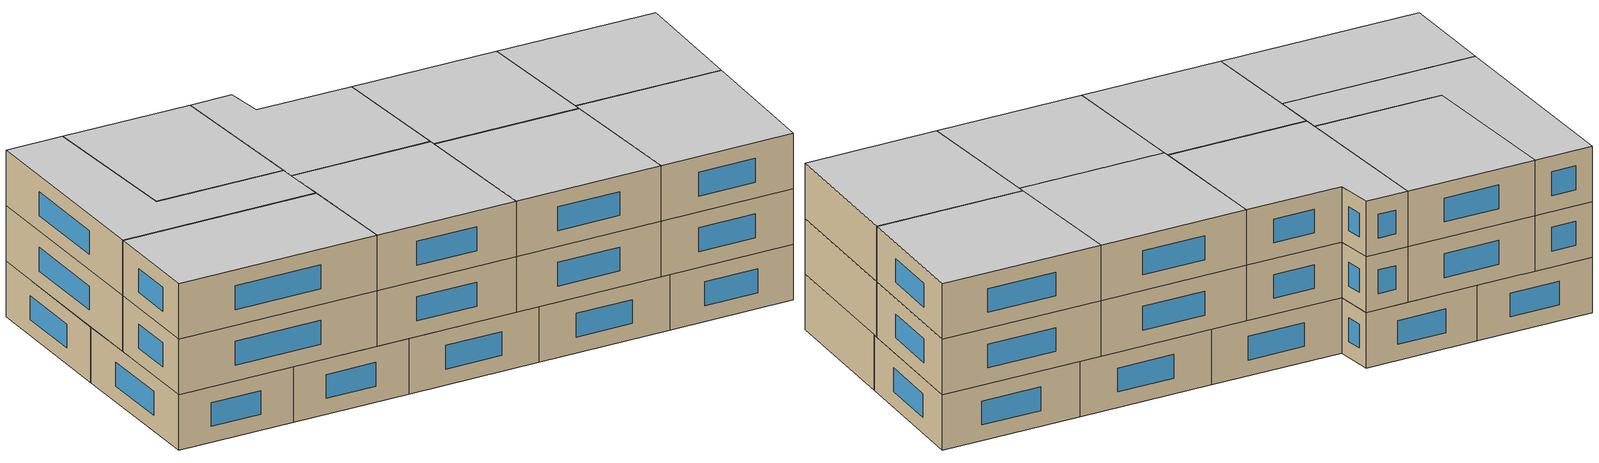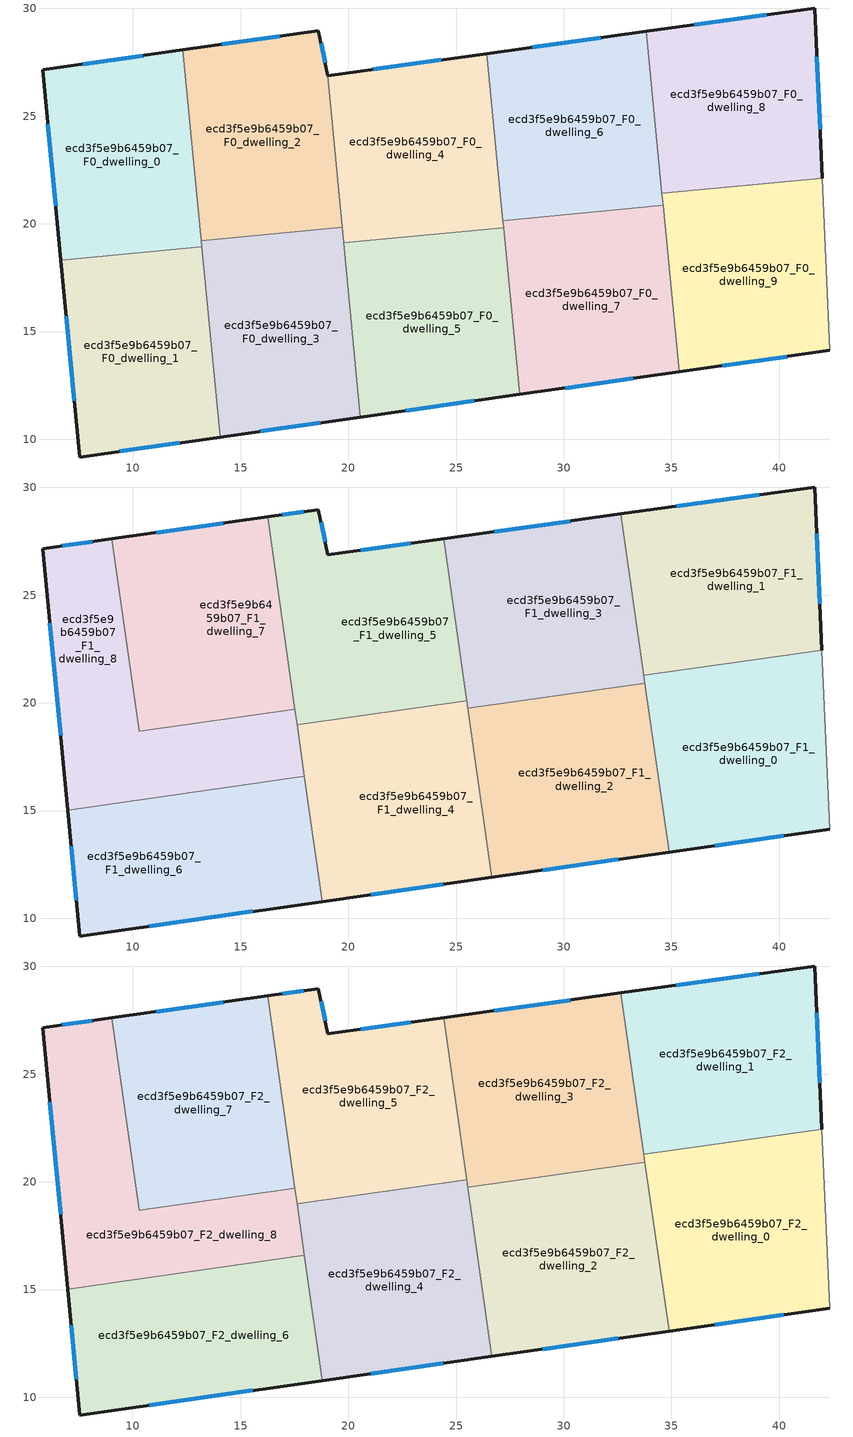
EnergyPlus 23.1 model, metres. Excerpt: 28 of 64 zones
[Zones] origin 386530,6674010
ecd3f5e9b6459b07_F0_dwelling_0
 floor ground (EU_floor_Construction): 12.32,28.08 13.19,18.94 6.66,18.31 5.81,27.15 z0
 wall outside (EU_wall_Construction): 12.32,28.08 5.81,27.15 6.66,18.31 z0:3
 wall to ecd3f5e9b6459b07_F0_dwelling_1 (EU_wall_Construction): 6.66,18.31 13.19,18.94 z0:3
 wall to ecd3f5e9b6459b07_F0_dwelling_2 (EU_wall_Construction): 13.17,19.22 12.32,28.08 z0:3
 wall to ecd3f5e9b6459b07_F0_dwelling_3 (EU_wall_Construction): 13.19,18.94 13.17,19.22 z0:3
 window (EU_Window_Construction): 6.05,24.63 6.42,20.84 / 10.46,27.81 7.67,27.42 z0.86:2.14
ecd3f5e9b6459b07_F0_dwelling_1
 floor ground (EU_floor_Construction): 13.19,18.94 14.04,10.1 7.53,9.18 6.66,18.31 z0
 wall outside (EU_wall_Construction): 6.66,18.31 7.53,9.18 14.04,10.1 z0:3
 wall to ecd3f5e9b6459b07_F0_dwelling_3 (EU_wall_Construction): 14.04,10.1 13.19,18.94 z0:3
 window (EU_Window_Construction): 9.39,9.44 12.18,9.84 / 6.91,15.7 7.28,11.79 z0.86:2.14
ecd3f5e9b6459b07_F0_dwelling_2
 floor ground (EU_floor_Construction): 18.61,28.97 19.04,26.88 19.72,19.85 13.17,19.22 12.32,28.08 z0
 wall outside (EU_wall_Construction): 19.04,26.88 18.61,28.97 12.32,28.08 z0:3
 wall to ecd3f5e9b6459b07_F0_dwelling_3 (EU_wall_Construction): 13.17,19.22 19.72,19.85 z0:3
 wall to ecd3f5e9b6459b07_F0_dwelling_4 (EU_wall_Construction): 19.72,19.85 19.04,26.88 z0:3
 window (EU_Window_Construction): 16.81,28.72 14.11,28.33 / 18.92,27.47 18.73,28.37 z0.86:2.14
ecd3f5e9b6459b07_F0_dwelling_3
 floor ground (EU_floor_Construction): 19.72,19.85 20.56,11.03 14.04,10.1 13.17,19.22 z0
 wall outside (EU_wall_Construction): 14.04,10.1 20.56,11.03 z0:3
 wall to ecd3f5e9b6459b07_F0_dwelling_5 (EU_wall_Construction): 20.56,11.03 19.79,19.12 z0:3
 wall to ecd3f5e9b6459b07_F0_dwelling_4 (EU_wall_Construction): 19.79,19.12 19.72,19.85 z0:3
 window (EU_Window_Construction): 15.91,10.37 18.7,10.77 z0.86:2.14
ecd3f5e9b6459b07_F0_dwelling_4
 floor ground (EU_floor_Construction): 26.43,27.9 27.21,19.83 19.79,19.12 19.04,26.88 z0
 wall outside (EU_wall_Construction): 26.43,27.9 19.04,26.88 z0:3
 wall to ecd3f5e9b6459b07_F0_dwelling_5 (EU_wall_Construction): 19.79,19.12 27.21,19.83 z0:3
 wall to ecd3f5e9b6459b07_F0_dwelling_6 (EU_wall_Construction): 27.18,20.15 26.43,27.9 z0:3
 wall to ecd3f5e9b6459b07_F0_dwelling_7 (EU_wall_Construction): 27.21,19.83 27.18,20.15 z0:3
 window (EU_Window_Construction): 24.32,27.61 21.15,27.17 z0.86:2.14
ecd3f5e9b6459b07_F0_dwelling_5
 floor ground (EU_floor_Construction): 27.21,19.83 27.95,12.08 20.56,11.03 19.79,19.12 z0
 wall outside (EU_wall_Construction): 20.56,11.03 27.95,12.08 z0:3
 wall to ecd3f5e9b6459b07_F0_dwelling_7 (EU_wall_Construction): 27.95,12.08 27.21,19.83 z0:3
 window (EU_Window_Construction): 22.67,11.33 25.84,11.78 z0.86:2.14
ecd3f5e9b6459b07_F0_dwelling_6
 floor ground (EU_floor_Construction): 33.83,28.93 34.61,20.87 27.18,20.16 26.43,27.9 z0
 wall outside (EU_wall_Construction): 33.83,28.93 26.43,27.9 z0:3
 wall to ecd3f5e9b6459b07_F0_dwelling_7 (EU_wall_Construction): 27.18,20.16 34.61,20.87 z0:3
 wall to ecd3f5e9b6459b07_F0_dwelling_8 (EU_wall_Construction): 34.55,21.41 33.83,28.93 z0:3
 wall to ecd3f5e9b6459b07_F0_dwelling_9 (EU_wall_Construction): 34.61,20.87 34.55,21.41 z0:3
 window (EU_Window_Construction): 31.72,28.64 28.55,28.2 z0.86:2.14
ecd3f5e9b6459b07_F0_dwelling_7
 floor ground (EU_floor_Construction): 34.61,20.87 35.35,13.13 27.95,12.08 27.18,20.16 z0
 wall outside (EU_wall_Construction): 27.95,12.08 35.35,13.13 z0:3
 wall to ecd3f5e9b6459b07_F0_dwelling_9 (EU_wall_Construction): 35.35,13.13 34.61,20.87 z0:3
 window (EU_Window_Construction): 30.07,12.38 33.24,12.83 z0.86:2.14
ecd3f5e9b6459b07_F0_dwelling_8
 floor ground (EU_floor_Construction): 41.65,30.02 42,22.13 34.55,21.41 33.83,28.93 z0
 wall outside (EU_wall_Construction): 42,22.13 41.65,30.02 33.83,28.93 z0:3
 wall to ecd3f5e9b6459b07_F0_dwelling_9 (EU_wall_Construction): 34.55,21.41 42,22.13 z0:3
 window (EU_Window_Construction): 39.42,29.71 36.07,29.24 / 41.9,24.38 41.75,27.77 z0.86:2.14
ecd3f5e9b6459b07_F0_dwelling_9
 floor ground (EU_floor_Construction): 42,22.13 42.35,14.12 35.35,13.13 34.55,21.41 z0
 wall outside (EU_wall_Construction): 35.35,13.13 42.35,14.12 z0:3
 wall adiabatic (EU_wall_Construction): 42.35,14.12 42,22.13 z0:3
 window (EU_Window_Construction): 37.35,13.42 40.35,13.84 z0.86:2.14
ecd3f5e9b6459b07_F1_dwelling_0
 floor to ecd3f5e9b6459b07_F0_dwelling_9 (EU_floor_Construction): 42,22.13 42.35,14.12 35.35,13.13 34.56,21.39 34.99,21.46 z3
 floor to ecd3f5e9b6459b07_F0_dwelling_8 (EU_floor_Construction): 41.98,22.45 42,22.13 34.99,21.46 z3
 floor to ecd3f5e9b6459b07_F0_dwelling_7 (EU_floor_Construction): 34.61,20.87 35.35,13.13 34.88,13.06 33.79,20.79 z3
 floor to ecd3f5e9b6459b07_F0_dwelling_6 (EU_floor_Construction): 34.56,21.39 34.61,20.87 33.79,20.79 33.72,21.28 z3
 wall outside (EU_wall_Construction): 34.89,13.06 42.35,14.12 z3:6
 wall adiabatic (EU_wall_Construction): 42.35,14.12 41.98,22.45 z3:6
 wall to ecd3f5e9b6459b07_F1_dwelling_1 (EU_wall_Construction): 41.98,22.45 33.72,21.28 z3:6
 wall to ecd3f5e9b6459b07_F1_dwelling_2 (EU_wall_Construction): 33.77,20.92 34.89,13.06 z3:6
 wall to ecd3f5e9b6459b07_F1_dwelling_3 (EU_wall_Construction): 33.72,21.28 33.77,20.92 z3:6
 window (EU_Window_Construction): 37.02,13.37 40.22,13.82 z3.86:5.14
ecd3f5e9b6459b07_F1_dwelling_1
 floor to ecd3f5e9b6459b07_F0_dwelling_8 (EU_floor_Construction): 41.65,30.02 41.98,22.45 34.99,21.46 34.55,21.41 33.83,28.93 z3
 floor to ecd3f5e9b6459b07_F0_dwelling_6 (EU_floor_Construction): 33.83,28.93 34.56,21.39 33.72,21.28 32.65,28.77 z3
 wall outside (EU_wall_Construction): 41.98,22.45 41.65,30.02 32.65,28.77 z3:6
 wall to ecd3f5e9b6459b07_F1_dwelling_3 (EU_wall_Construction): 32.65,28.77 33.72,21.28 z3:6
 window (EU_Window_Construction): 41.89,24.61 41.75,27.86 / 39.08,29.66 35.22,29.13 z3.86:5.14
ecd3f5e9b6459b07_F1_dwelling_2
 floor to ecd3f5e9b6459b07_F0_dwelling_7 (EU_floor_Construction): 33.79,20.79 34.88,13.06 27.95,12.08 27.19,19.99 30.86,20.51 z3
 floor to ecd3f5e9b6459b07_F0_dwelling_6 (EU_floor_Construction): 33.77,20.92 33.79,20.79 30.86,20.51 z3
 floor to ecd3f5e9b6459b07_F0_dwelling_5 (EU_floor_Construction): 27.21,19.83 27.95,12.08 26.67,11.9 25.56,19.67 z3
 floor to ecd3f5e9b6459b07_F0_dwelling_4 (EU_floor_Construction): 27.19,19.99 27.21,19.83 25.56,19.67 25.55,19.75 z3
 wall outside (EU_wall_Construction): 26.67,11.9 34.89,13.06 z3:6
 wall to ecd3f5e9b6459b07_F1_dwelling_3 (EU_wall_Construction): 33.77,20.92 25.55,19.75 z3:6
 wall to ecd3f5e9b6459b07_F1_dwelling_4 (EU_wall_Construction): 25.55,19.75 26.67,11.9 z3:6
 window (EU_Window_Construction): 29.02,12.23 32.54,12.73 z3.86:5.14
ecd3f5e9b6459b07_F1_dwelling_3
 floor to ecd3f5e9b6459b07_F0_dwelling_6 (EU_floor_Construction): 32.65,28.77 33.77,20.92 30.86,20.51 27.18,20.16 26.43,27.9 z3
 floor to ecd3f5e9b6459b07_F0_dwelling_4 (EU_floor_Construction): 26.43,27.9 27.19,19.99 25.55,19.75 24.43,27.62 z3
 floor to ecd3f5e9b6459b07_F0_dwelling_7 (EU_floor_Construction): 30.86,20.51 27.19,19.99 27.18,20.16 z3
 wall outside (EU_wall_Construction): 32.65,28.77 24.43,27.62 z3:6
 wall to ecd3f5e9b6459b07_F1_dwelling_5 (EU_wall_Construction): 24.43,27.62 25.5,20.09 z3:6
 wall to ecd3f5e9b6459b07_F1_dwelling_4 (EU_wall_Construction): 25.5,20.09 25.55,19.75 z3:6
 window (EU_Window_Construction): 30.3,28.44 26.78,27.95 z3.86:5.14
ecd3f5e9b6459b07_F1_dwelling_4
 floor to ecd3f5e9b6459b07_F0_dwelling_5 (EU_floor_Construction): 25.56,19.67 26.67,11.9 20.56,11.03 19.79,19.12 z3
 floor to ecd3f5e9b6459b07_F0_dwelling_3 (EU_floor_Construction): 19.77,19.28 20.56,11.03 18.79,10.78 17.62,18.97 z3
 floor to ecd3f5e9b6459b07_F0_dwelling_4 (EU_floor_Construction): 25.5,20.09 25.56,19.67 19.79,19.12 19.77,19.28 z3
 wall outside (EU_wall_Construction): 18.79,10.78 26.67,11.9 z3:6
 wall to ecd3f5e9b6459b07_F1_dwelling_5 (EU_wall_Construction): 25.5,20.09 17.62,18.97 z3:6
 wall to ecd3f5e9b6459b07_F1_dwelling_6 (EU_wall_Construction): 17.96,16.58 18.79,10.78 z3:6
 wall to ecd3f5e9b6459b07_F1_dwelling_8 (EU_wall_Construction): 17.62,18.97 17.96,16.58 z3:6
 window (EU_Window_Construction): 21.04,11.1 24.42,11.58 z3.86:5.14
ecd3f5e9b6459b07_F1_dwelling_5
 floor to ecd3f5e9b6459b07_F0_dwelling_4 (EU_floor_Construction): 24.43,27.62 25.5,20.09 19.77,19.28 19.04,26.88 z3
 floor to ecd3f5e9b6459b07_F0_dwelling_2 (EU_floor_Construction): 18.61,28.97 19.04,26.88 19.72,19.85 17.53,19.64 16.25,28.64 z3
 floor to ecd3f5e9b6459b07_F0_dwelling_3 (EU_floor_Construction): 19.72,19.85 19.77,19.28 17.62,18.97 17.53,19.64 z3
 wall outside (EU_wall_Construction): 24.43,27.62 19.04,26.88 18.61,28.97 16.25,28.64 z3:6
 wall to ecd3f5e9b6459b07_F1_dwelling_7 (EU_wall_Construction): 16.25,28.64 17.52,19.71 z3:6
 wall to ecd3f5e9b6459b07_F1_dwelling_8 (EU_wall_Construction): 17.52,19.71 17.62,18.97 z3:6
 window (EU_Window_Construction): 17.94,28.88 16.92,28.73 / 18.92,27.47 18.73,28.37 / 22.89,27.41 20.58,27.09 z3.86:5.14
ecd3f5e9b6459b07_F1_dwelling_6
 floor to ecd3f5e9b6459b07_F0_dwelling_1 (EU_floor_Construction): 13.48,15.95 14.04,10.1 7.53,9.18 6.97,15.02 z3
 floor to ecd3f5e9b6459b07_F0_dwelling_3 (EU_floor_Construction): 17.96,16.58 18.79,10.78 14.04,10.1 13.48,15.95 z3
 wall outside (EU_wall_Construction): 6.97,15.02 7.53,9.18 18.79,10.78 z3:6
 wall to ecd3f5e9b6459b07_F1_dwelling_8 (EU_wall_Construction): 17.96,16.58 6.97,15.02 z3:6
 window (EU_Window_Construction): 7.13,13.35 7.37,10.85 / 10.75,9.63 15.57,10.32 z3.86:5.14
ecd3f5e9b6459b07_F1_dwelling_7
 floor to ecd3f5e9b6459b07_F0_dwelling_2 (EU_floor_Construction): 16.25,28.64 17.52,19.71 16.04,19.5 13.17,19.22 12.32,28.08 z3
 floor to ecd3f5e9b6459b07_F0_dwelling_0 (EU_floor_Construction): 12.32,28.08 13.18,19.09 10.29,18.68 9.02,27.61 z3
 floor to ecd3f5e9b6459b07_F0_dwelling_3 (EU_floor_Construction): 16.04,19.5 13.18,19.09 13.17,19.22 z3
 wall outside (EU_wall_Construction): 16.25,28.64 9.02,27.61 z3:6
 wall to ecd3f5e9b6459b07_F1_dwelling_8 (EU_wall_Construction): 9.02,27.61 10.29,18.68 17.52,19.71 z3:6
 window (EU_Window_Construction): 14.18,28.34 11.08,27.9 z3.86:5.14
ecd3f5e9b6459b07_F1_dwelling_8
 floor to ecd3f5e9b6459b07_F0_dwelling_0 (EU_floor_Construction): 9.02,27.61 10.29,18.68 13.18,19.09 13.19,18.94 6.66,18.31 5.81,27.15 z3
 floor to ecd3f5e9b6459b07_F0_dwelling_1 (EU_floor_Construction): 13.19,18.94 13.48,15.95 6.97,15.02 6.66,18.31 z3
 floor to ecd3f5e9b6459b07_F0_dwelling_3 (EU_floor_Construction): 17.53,19.64 17.96,16.58 13.48,15.95 13.18,19.09 16.04,19.5 z3
 floor to ecd3f5e9b6459b07_F0_dwelling_2 (EU_floor_Construction): 17.52,19.71 17.53,19.64 16.04,19.5 z3
 wall outside (EU_wall_Construction): 9.02,27.61 5.81,27.15 6.97,15.02 z3:6
 window (EU_Window_Construction): 6.14,23.69 6.64,18.49 / 8.1,27.48 6.73,27.28 z3.86:5.14
ecd3f5e9b6459b07_F2_dwelling_0
 floor to ecd3f5e9b6459b07_F1_dwelling_0 (EU_floor_Construction): 41.98,22.45 42.35,14.12 34.89,13.06 33.72,21.28 z6
 wall outside (EU_wall_Construction): 34.89,13.06 42.35,14.12 z6:9
 wall adiabatic (EU_wall_Construction): 42.35,14.12 41.98,22.45 z6:9
 wall to ecd3f5e9b6459b07_F2_dwelling_1 (EU_wall_Construction): 41.98,22.45 33.72,21.28 z6:9
 wall to ecd3f5e9b6459b07_F2_dwelling_2 (EU_wall_Construction): 33.77,20.92 34.89,13.06 z6:9
 wall to ecd3f5e9b6459b07_F2_dwelling_3 (EU_wall_Construction): 33.72,21.28 33.77,20.92 z6:9
 window (EU_Window_Construction): 37.02,13.37 40.22,13.82 z6.86:8.14
 ceiling to ecd3f5e9b6459b07_F3_dwelling_0 (EU_floor_Construction): 42.35,14.12 41.98,22.45 33.72,21.28 34.89,13.06 z9
ecd3f5e9b6459b07_F2_dwelling_1
 floor to ecd3f5e9b6459b07_F1_dwelling_1 (EU_floor_Construction): 41.65,30.02 41.98,22.45 33.72,21.28 32.65,28.77 z6
 wall outside (EU_wall_Construction): 41.98,22.45 41.65,30.02 32.65,28.77 z6:9
 wall to ecd3f5e9b6459b07_F2_dwelling_3 (EU_wall_Construction): 32.65,28.77 33.72,21.28 z6:9
 window (EU_Window_Construction): 41.89,24.61 41.75,27.86 / 39.08,29.66 35.22,29.13 z6.86:8.14
 ceiling to ecd3f5e9b6459b07_F3_dwelling_1 (EU_floor_Construction): 41.98,22.45 41.65,30.02 32.65,28.77 33.72,21.28 z9
ecd3f5e9b6459b07_F2_dwelling_2
 floor to ecd3f5e9b6459b07_F1_dwelling_2 (EU_floor_Construction): 33.77,20.92 34.89,13.06 26.67,11.9 25.55,19.75 z6
 wall outside (EU_wall_Construction): 26.67,11.9 34.89,13.06 z6:9
 wall to ecd3f5e9b6459b07_F2_dwelling_3 (EU_wall_Construction): 33.77,20.92 25.55,19.75 z6:9
 wall to ecd3f5e9b6459b07_F2_dwelling_4 (EU_wall_Construction): 25.55,19.75 26.67,11.9 z6:9
 window (EU_Window_Construction): 29.02,12.23 32.54,12.73 z6.86:8.14
 ceiling to ecd3f5e9b6459b07_F3_dwelling_2 (EU_floor_Construction): 34.89,13.06 33.77,20.92 25.55,19.75 26.67,11.9 z9
ecd3f5e9b6459b07_F2_dwelling_3
 floor to ecd3f5e9b6459b07_F1_dwelling_3 (EU_floor_Construction): 32.65,28.77 33.77,20.92 25.55,19.75 24.43,27.62 z6
 wall outside (EU_wall_Construction): 32.65,28.77 24.43,27.62 z6:9
 wall to ecd3f5e9b6459b07_F2_dwelling_5 (EU_wall_Construction): 24.43,27.62 25.5,20.09 z6:9
 wall to ecd3f5e9b6459b07_F2_dwelling_4 (EU_wall_Construction): 25.5,20.09 25.55,19.75 z6:9
 window (EU_Window_Construction): 30.3,28.44 26.78,27.95 z6.86:8.14
 ceiling to ecd3f5e9b6459b07_F3_dwelling_3 (EU_floor_Construction): 33.77,20.92 32.65,28.77 24.43,27.62 25.55,19.75 z9
ecd3f5e9b6459b07_F2_dwelling_4
 floor to ecd3f5e9b6459b07_F1_dwelling_4 (EU_floor_Construction): 25.5,20.09 26.67,11.9 18.79,10.78 17.62,18.97 z6
 wall outside (EU_wall_Construction): 18.79,10.78 26.67,11.9 z6:9
 wall to ecd3f5e9b6459b07_F2_dwelling_5 (EU_wall_Construction): 25.5,20.09 17.62,18.97 z6:9
 wall to ecd3f5e9b6459b07_F2_dwelling_6 (EU_wall_Construction): 17.96,16.58 18.79,10.78 z6:9
 wall to ecd3f5e9b6459b07_F2_dwelling_8 (EU_wall_Construction): 17.62,18.97 17.96,16.58 z6:9
 window (EU_Window_Construction): 21.04,11.1 24.42,11.58 z6.86:8.14
 ceiling to ecd3f5e9b6459b07_F3_dwelling_4 (EU_floor_Construction): 26.67,11.9 25.5,20.09 17.62,18.97 18.79,10.78 z9
ecd3f5e9b6459b07_F2_dwelling_5
 floor to ecd3f5e9b6459b07_F1_dwelling_5 (EU_floor_Construction): 24.43,27.62 25.5,20.09 17.62,18.97 16.25,28.64 18.61,28.97 19.04,26.88 z6
 wall outside (EU_wall_Construction): 24.43,27.62 19.04,26.88 18.61,28.97 16.25,28.64 z6:9
 wall to ecd3f5e9b6459b07_F2_dwelling_7 (EU_wall_Construction): 16.25,28.64 17.52,19.71 z6:9
 wall to ecd3f5e9b6459b07_F2_dwelling_8 (EU_wall_Construction): 17.52,19.71 17.62,18.97 z6:9
 window (EU_Window_Construction): 17.94,28.88 16.92,28.73 / 18.92,27.47 18.73,28.37 / 22.89,27.41 20.58,27.09 z6.86:8.14
 ceiling to ecd3f5e9b6459b07_F3_dwelling_5 (EU_floor_Construction): 25.5,20.09 24.43,27.62 19.04,26.88 18.61,28.97 16.25,28.64 17.62,18.97 z9
ecd3f5e9b6459b07_F2_dwelling_6
 floor to ecd3f5e9b6459b07_F1_dwelling_6 (EU_floor_Construction): 17.96,16.58 18.79,10.78 7.53,9.18 6.97,15.02 z6
 wall outside (EU_wall_Construction): 6.97,15.02 7.53,9.18 18.79,10.78 z6:9
 wall to ecd3f5e9b6459b07_F2_dwelling_8 (EU_wall_Construction): 17.96,16.58 6.97,15.02 z6:9
 window (EU_Window_Construction): 7.13,13.35 7.37,10.85 / 10.75,9.63 15.57,10.32 z6.86:8.14
 ceiling to ecd3f5e9b6459b07_F3_dwelling_6 (EU_floor_Construction): 18.79,10.78 17.96,16.58 6.97,15.02 7.53,9.18 z9
ecd3f5e9b6459b07_F2_dwelling_7
 floor to ecd3f5e9b6459b07_F1_dwelling_7 (EU_floor_Construction): 16.25,28.64 17.52,19.71 10.29,18.68 9.02,27.61 z6
 wall outside (EU_wall_Construction): 16.25,28.64 9.02,27.61 z6:9
 wall to ecd3f5e9b6459b07_F2_dwelling_8 (EU_wall_Construction): 9.02,27.61 10.29,18.68 17.52,19.71 z6:9
 window (EU_Window_Construction): 14.18,28.34 11.08,27.9 z6.86:8.14
 ceiling to ecd3f5e9b6459b07_F3_dwelling_7 (EU_floor_Construction): 17.52,19.71 16.25,28.64 9.02,27.61 10.29,18.68 z9
ecd3f5e9b6459b07_F2_dwelling_8
 floor to ecd3f5e9b6459b07_F1_dwelling_8 (EU_floor_Construction): 17.52,19.71 17.96,16.58 6.97,15.02 5.81,27.15 9.02,27.61 10.29,18.68 z6
 wall outside (EU_wall_Construction): 9.02,27.61 5.81,27.15 6.97,15.02 z6:9
 window (EU_Window_Construction): 6.14,23.69 6.64,18.49 / 8.1,27.48 6.73,27.28 z6.86:8.14
 ceiling to ecd3f5e9b6459b07_F3_dwelling_8 (EU_floor_Construction): 17.96,16.58 17.52,19.71 10.29,18.68 9.02,27.61 5.81,27.15 6.97,15.02 z9
[Building]
EU S2 Campaign: North Axis=0; Terrain=City; Solar Distribution=FullExterior
[Site:Location]
Helsinki-Vantaa.AP: Latitude=60.317; Longitude=24.963; Time Zone=2; Elevation=54.6
[SizingPeriod:WeatherFileDays]
AnnualSizingPeriod: Begin Month=1; Begin Day of Month=1; End Month=12; End Day of Month=31; Day of Week for Start Day=Monday; Use Weather File Daylight Saving Period=No; Use Weather File Rain and Snow Indicators=No
[MATERIAL]
EU_InternalMass_Material: Roughness=MediumRough; Thickness=0.1; Conductivity=1; Density=1800; Specific Heat=900; Thermal Absorptance=0.9; Solar Absorptance=0.7; Visible Absorptance=0.7
[MATERIAL:NOMASS] Roughness=MediumRough; Thermal Absorptance=0.9; Solar Absorptance=0.7; Visible Absorptance=0.7
Name | Thermal Resistance
EU_wall_NoMass | 1.10183
EU_floor_NoMass | 1.70606
[WINDOWMATERIAL:SIMPLEGLAZINGSYSTEM]
EU_Window_SimpleGlazing: UFactor=3.11035; Solar Heat Gain Coefficient=0.8; Visible Transmittance=0.8
[CONSTRUCTION]
EU_wall_Construction: EU_wall_NoMass
EU_floor_Construction: EU_floor_NoMass
EU_Window_Construction: EU_Window_SimpleGlazing
EU_InternalMass_Construction: EU_InternalMass_Material
[ZONE] Type=1; Multiplier=1; Ceiling Height=autocalculate; Floor Area=autocalculate; Part of Total Floor Area=Yes
Name | Volume
ecd3f5e9b6459b07_F0_dwelling_0 | 177.883
ecd3f5e9b6459b07_F1_dwelling_0; ecd3f5e9b6459b07_F2_dwelling_0; ecd3f5e9b6459b07_F1_dwelling_1; ecd3f5e9b6459b07_F2_dwelling_1; ecd3f5e9b6459b07_F1_dwelling_3; ecd3f5e9b6459b07_F2_dwelling_3 | 197.65
ecd3f5e9b6459b07_F0_dwelling_1 | 177.872
ecd3f5e9b6459b07_F0_dwelling_2 | 177.888
ecd3f5e9b6459b07_F1_dwelling_2; ecd3f5e9b6459b07_F2_dwelling_2 | 197.642
ecd3f5e9b6459b07_F0_dwelling_3 | 177.874
ecd3f5e9b6459b07_F0_dwelling_4 | 177.873
ecd3f5e9b6459b07_F1_dwelling_4; ecd3f5e9b6459b07_F2_dwelling_4 | 197.655
ecd3f5e9b6459b07_F0_dwelling_5 | 177.875
ecd3f5e9b6459b07_F1_dwelling_5; ecd3f5e9b6459b07_F2_dwelling_5 | 197.643
ecd3f5e9b6459b07_F0_dwelling_6 | 177.868
ecd3f5e9b6459b07_F1_dwelling_6; ecd3f5e9b6459b07_F2_dwelling_6 | 197.646
ecd3f5e9b6459b07_F0_dwelling_7 | 177.879
ecd3f5e9b6459b07_F1_dwelling_7; ecd3f5e9b6459b07_F2_dwelling_7 | 197.641
ecd3f5e9b6459b07_F0_dwelling_8 | 177.87
ecd3f5e9b6459b07_F1_dwelling_8; ecd3f5e9b6459b07_F2_dwelling_8 | 197.63
ecd3f5e9b6459b07_F0_dwelling_9 | 177.881
[INTERNALMASS] Construction=EU_InternalMass_Construction
Name | Zone or ZoneList | Surface Area
ecd3f5e9b6459b07_F0_dwelling_0_EU_InternalMass | ecd3f5e9b6459b07_F0_dwelling_0 | 59.2943
ecd3f5e9b6459b07_F0_dwelling_1_EU_InternalMass | ecd3f5e9b6459b07_F0_dwelling_1 | 59.2904
ecd3f5e9b6459b07_F0_dwelling_2_EU_InternalMass | ecd3f5e9b6459b07_F0_dwelling_2 | 59.2964
ecd3f5e9b6459b07_F0_dwelling_3_EU_InternalMass | ecd3f5e9b6459b07_F0_dwelling_3 | 59.2912
ecd3f5e9b6459b07_F0_dwelling_4_EU_InternalMass | ecd3f5e9b6459b07_F0_dwelling_4 | 59.291
ecd3f5e9b6459b07_F0_dwelling_5_EU_InternalMass | ecd3f5e9b6459b07_F0_dwelling_5 | 59.2914
ecd3f5e9b6459b07_F0_dwelling_6_EU_InternalMass | ecd3f5e9b6459b07_F0_dwelling_6 | 59.2892
ecd3f5e9b6459b07_F0_dwelling_7_EU_InternalMass | ecd3f5e9b6459b07_F0_dwelling_7 | 59.293
ecd3f5e9b6459b07_F0_dwelling_8_EU_InternalMass | ecd3f5e9b6459b07_F0_dwelling_8 | 59.2898
ecd3f5e9b6459b07_F0_dwelling_9_EU_InternalMass | ecd3f5e9b6459b07_F0_dwelling_9 | 59.2938
ecd3f5e9b6459b07_F1_dwelling_0_EU_InternalMass | ecd3f5e9b6459b07_F1_dwelling_0 | 65.8822
ecd3f5e9b6459b07_F1_dwelling_1_EU_InternalMass | ecd3f5e9b6459b07_F1_dwelling_1 | 65.8808
ecd3f5e9b6459b07_F1_dwelling_2_EU_InternalMass | ecd3f5e9b6459b07_F1_dwelling_2 | 65.8815
ecd3f5e9b6459b07_F1_dwelling_3_EU_InternalMass | ecd3f5e9b6459b07_F1_dwelling_3 | 65.8839
ecd3f5e9b6459b07_F1_dwelling_4_EU_InternalMass | ecd3f5e9b6459b07_F1_dwelling_4 | 65.883
ecd3f5e9b6459b07_F1_dwelling_5_EU_InternalMass | ecd3f5e9b6459b07_F1_dwelling_5 | 65.8821
ecd3f5e9b6459b07_F1_dwelling_6_EU_InternalMass | ecd3f5e9b6459b07_F1_dwelling_6 | 65.8784
ecd3f5e9b6459b07_F1_dwelling_7_EU_InternalMass | ecd3f5e9b6459b07_F1_dwelling_7 | 65.8801
ecd3f5e9b6459b07_F1_dwelling_8_EU_InternalMass | ecd3f5e9b6459b07_F1_dwelling_8 | 65.8768
ecd3f5e9b6459b07_F2_dwelling_0_EU_InternalMass | ecd3f5e9b6459b07_F2_dwelling_0 | 65.8822
ecd3f5e9b6459b07_F2_dwelling_1_EU_InternalMass | ecd3f5e9b6459b07_F2_dwelling_1 | 65.8808
ecd3f5e9b6459b07_F2_dwelling_2_EU_InternalMass | ecd3f5e9b6459b07_F2_dwelling_2 | 65.8815
ecd3f5e9b6459b07_F2_dwelling_3_EU_InternalMass | ecd3f5e9b6459b07_F2_dwelling_3 | 65.8839
ecd3f5e9b6459b07_F2_dwelling_4_EU_InternalMass | ecd3f5e9b6459b07_F2_dwelling_4 | 65.883
ecd3f5e9b6459b07_F2_dwelling_5_EU_InternalMass | ecd3f5e9b6459b07_F2_dwelling_5 | 65.8821
ecd3f5e9b6459b07_F2_dwelling_6_EU_InternalMass | ecd3f5e9b6459b07_F2_dwelling_6 | 65.8784
ecd3f5e9b6459b07_F2_dwelling_7_EU_InternalMass | ecd3f5e9b6459b07_F2_dwelling_7 | 65.8801
ecd3f5e9b6459b07_F2_dwelling_8_EU_InternalMass | ecd3f5e9b6459b07_F2_dwelling_8 | 65.8768
[OTHEREQUIPMENT] Fuel Type=Electricity; Design Level Calculation Method=Watts/Area; Power per Zone Floor Area=1; Fraction Latent=0; Fraction Radiant=0; Fraction Lost=0; Carbon Dioxide Generation Rate=0; EndUse Subcategory=EU_Step8_InternalGains
Name | Zone or ZoneList or Space or SpaceList | Schedule
EU_Step8_InternalGain_ecd3f5e9b6459b07_F0_dwelling_0_f000 | ecd3f5e9b6459b07_F0_dwelling_0 | EU_Step8_GainSchedule_ecd3f5e9b6459b07_F0_dwelling_0_f000
EU_Step8_InternalGain_ecd3f5e9b6459b07_F0_dwelling_1_f000 | ecd3f5e9b6459b07_F0_dwelling_1 | EU_Step8_GainSchedule_ecd3f5e9b6459b07_F0_dwelling_1_f000
EU_Step8_InternalGain_ecd3f5e9b6459b07_F0_dwelling_2_f000 | ecd3f5e9b6459b07_F0_dwelling_2 | EU_Step8_GainSchedule_ecd3f5e9b6459b07_F0_dwelling_2_f000
EU_Step8_InternalGain_ecd3f5e9b6459b07_F0_dwelling_3_f000 | ecd3f5e9b6459b07_F0_dwelling_3 | EU_Step8_GainSchedule_ecd3f5e9b6459b07_F0_dwelling_3_f000
EU_Step8_InternalGain_ecd3f5e9b6459b07_F0_dwelling_4_f000 | ecd3f5e9b6459b07_F0_dwelling_4 | EU_Step8_GainSchedule_ecd3f5e9b6459b07_F0_dwelling_4_f000
EU_Step8_InternalGain_ecd3f5e9b6459b07_F0_dwelling_5_f000 | ecd3f5e9b6459b07_F0_dwelling_5 | EU_Step8_GainSchedule_ecd3f5e9b6459b07_F0_dwelling_5_f000
EU_Step8_InternalGain_ecd3f5e9b6459b07_F0_dwelling_6_f000 | ecd3f5e9b6459b07_F0_dwelling_6 | EU_Step8_GainSchedule_ecd3f5e9b6459b07_F0_dwelling_6_f000
EU_Step8_InternalGain_ecd3f5e9b6459b07_F0_dwelling_7_f000 | ecd3f5e9b6459b07_F0_dwelling_7 | EU_Step8_GainSchedule_ecd3f5e9b6459b07_F0_dwelling_7_f000
EU_Step8_InternalGain_ecd3f5e9b6459b07_F0_dwelling_8_f000 | ecd3f5e9b6459b07_F0_dwelling_8 | EU_Step8_GainSchedule_ecd3f5e9b6459b07_F0_dwelling_8_f000
EU_Step8_InternalGain_ecd3f5e9b6459b07_F0_dwelling_9_f000 | ecd3f5e9b6459b07_F0_dwelling_9 | EU_Step8_GainSchedule_ecd3f5e9b6459b07_F0_dwelling_9_f000
EU_Step8_InternalGain_ecd3f5e9b6459b07_F1_dwelling_0_f000 | ecd3f5e9b6459b07_F1_dwelling_0 | EU_Step8_GainSchedule_ecd3f5e9b6459b07_F1_dwelling_0_f000
EU_Step8_InternalGain_ecd3f5e9b6459b07_F1_dwelling_1_f000 | ecd3f5e9b6459b07_F1_dwelling_1 | EU_Step8_GainSchedule_ecd3f5e9b6459b07_F1_dwelling_1_f000
EU_Step8_InternalGain_ecd3f5e9b6459b07_F1_dwelling_2_f000 | ecd3f5e9b6459b07_F1_dwelling_2 | EU_Step8_GainSchedule_ecd3f5e9b6459b07_F1_dwelling_2_f000
EU_Step8_InternalGain_ecd3f5e9b6459b07_F1_dwelling_3_f000 | ecd3f5e9b6459b07_F1_dwelling_3 | EU_Step8_GainSchedule_ecd3f5e9b6459b07_F1_dwelling_3_f000
EU_Step8_InternalGain_ecd3f5e9b6459b07_F1_dwelling_4_f000 | ecd3f5e9b6459b07_F1_dwelling_4 | EU_Step8_GainSchedule_ecd3f5e9b6459b07_F1_dwelling_4_f000
EU_Step8_InternalGain_ecd3f5e9b6459b07_F1_dwelling_5_f000 | ecd3f5e9b6459b07_F1_dwelling_5 | EU_Step8_GainSchedule_ecd3f5e9b6459b07_F1_dwelling_5_f000
EU_Step8_InternalGain_ecd3f5e9b6459b07_F1_dwelling_6_f000 | ecd3f5e9b6459b07_F1_dwelling_6 | EU_Step8_GainSchedule_ecd3f5e9b6459b07_F1_dwelling_6_f000
EU_Step8_InternalGain_ecd3f5e9b6459b07_F1_dwelling_7_f000 | ecd3f5e9b6459b07_F1_dwelling_7 | EU_Step8_GainSchedule_ecd3f5e9b6459b07_F1_dwelling_7_f000
EU_Step8_InternalGain_ecd3f5e9b6459b07_F1_dwelling_8_f000 | ecd3f5e9b6459b07_F1_dwelling_8 | EU_Step8_GainSchedule_ecd3f5e9b6459b07_F1_dwelling_8_f000
EU_Step8_InternalGain_ecd3f5e9b6459b07_F2_dwelling_0_f000 | ecd3f5e9b6459b07_F2_dwelling_0 | EU_Step8_GainSchedule_ecd3f5e9b6459b07_F2_dwelling_0_f000
EU_Step8_InternalGain_ecd3f5e9b6459b07_F2_dwelling_1_f000 | ecd3f5e9b6459b07_F2_dwelling_1 | EU_Step8_GainSchedule_ecd3f5e9b6459b07_F2_dwelling_1_f000
EU_Step8_InternalGain_ecd3f5e9b6459b07_F2_dwelling_2_f000 | ecd3f5e9b6459b07_F2_dwelling_2 | EU_Step8_GainSchedule_ecd3f5e9b6459b07_F2_dwelling_2_f000
EU_Step8_InternalGain_ecd3f5e9b6459b07_F2_dwelling_3_f000 | ecd3f5e9b6459b07_F2_dwelling_3 | EU_Step8_GainSchedule_ecd3f5e9b6459b07_F2_dwelling_3_f000
EU_Step8_InternalGain_ecd3f5e9b6459b07_F2_dwelling_4_f000 | ecd3f5e9b6459b07_F2_dwelling_4 | EU_Step8_GainSchedule_ecd3f5e9b6459b07_F2_dwelling_4_f000
EU_Step8_InternalGain_ecd3f5e9b6459b07_F2_dwelling_5_f000 | ecd3f5e9b6459b07_F2_dwelling_5 | EU_Step8_GainSchedule_ecd3f5e9b6459b07_F2_dwelling_5_f000
EU_Step8_InternalGain_ecd3f5e9b6459b07_F2_dwelling_6_f000 | ecd3f5e9b6459b07_F2_dwelling_6 | EU_Step8_GainSchedule_ecd3f5e9b6459b07_F2_dwelling_6_f000
EU_Step8_InternalGain_ecd3f5e9b6459b07_F2_dwelling_7_f000 | ecd3f5e9b6459b07_F2_dwelling_7 | EU_Step8_GainSchedule_ecd3f5e9b6459b07_F2_dwelling_7_f000
EU_Step8_InternalGain_ecd3f5e9b6459b07_F2_dwelling_8_f000 | ecd3f5e9b6459b07_F2_dwelling_8 | EU_Step8_GainSchedule_ecd3f5e9b6459b07_F2_dwelling_8_f000
[ZONEVENTILATION:DESIGNFLOWRATE] Schedule=EU_AlwaysOn; Design Flow Rate Calculation Method=AirChanges/Hour; Air Changes per Hour=0.756316; Ventilation Type=Natural; Fan Pressure Rise=0; Fan Total Efficiency=1; Constant Term Coefficient=1; Temperature Term Coefficient=0; Velocity Term Coefficient=0; Velocity Squared Term Coefficient=0; Minimum Indoor Temperature=-100; Maximum Indoor Temperature=100; Delta Temperature=-100; Minimum Outdoor Temperature=-100; Maximum Outdoor Temperature=100; Maximum Wind Speed=40
Name | Zone or ZoneList or Space or SpaceList
EU_ConstantAir_ecd3f5e9b6459b07_F0_dwelling_0 | ecd3f5e9b6459b07_F0_dwelling_0
EU_ConstantAir_ecd3f5e9b6459b07_F0_dwelling_1 | ecd3f5e9b6459b07_F0_dwelling_1
EU_ConstantAir_ecd3f5e9b6459b07_F0_dwelling_2 | ecd3f5e9b6459b07_F0_dwelling_2
EU_ConstantAir_ecd3f5e9b6459b07_F0_dwelling_3 | ecd3f5e9b6459b07_F0_dwelling_3
EU_ConstantAir_ecd3f5e9b6459b07_F0_dwelling_4 | ecd3f5e9b6459b07_F0_dwelling_4
EU_ConstantAir_ecd3f5e9b6459b07_F0_dwelling_5 | ecd3f5e9b6459b07_F0_dwelling_5
EU_ConstantAir_ecd3f5e9b6459b07_F0_dwelling_6 | ecd3f5e9b6459b07_F0_dwelling_6
EU_ConstantAir_ecd3f5e9b6459b07_F0_dwelling_7 | ecd3f5e9b6459b07_F0_dwelling_7
EU_ConstantAir_ecd3f5e9b6459b07_F0_dwelling_8 | ecd3f5e9b6459b07_F0_dwelling_8
EU_ConstantAir_ecd3f5e9b6459b07_F0_dwelling_9 | ecd3f5e9b6459b07_F0_dwelling_9
EU_ConstantAir_ecd3f5e9b6459b07_F1_dwelling_0 | ecd3f5e9b6459b07_F1_dwelling_0
EU_ConstantAir_ecd3f5e9b6459b07_F1_dwelling_1 | ecd3f5e9b6459b07_F1_dwelling_1
EU_ConstantAir_ecd3f5e9b6459b07_F1_dwelling_2 | ecd3f5e9b6459b07_F1_dwelling_2
EU_ConstantAir_ecd3f5e9b6459b07_F1_dwelling_3 | ecd3f5e9b6459b07_F1_dwelling_3
EU_ConstantAir_ecd3f5e9b6459b07_F1_dwelling_4 | ecd3f5e9b6459b07_F1_dwelling_4
EU_ConstantAir_ecd3f5e9b6459b07_F1_dwelling_5 | ecd3f5e9b6459b07_F1_dwelling_5
EU_ConstantAir_ecd3f5e9b6459b07_F1_dwelling_6 | ecd3f5e9b6459b07_F1_dwelling_6
EU_ConstantAir_ecd3f5e9b6459b07_F1_dwelling_7 | ecd3f5e9b6459b07_F1_dwelling_7
EU_ConstantAir_ecd3f5e9b6459b07_F1_dwelling_8 | ecd3f5e9b6459b07_F1_dwelling_8
EU_ConstantAir_ecd3f5e9b6459b07_F2_dwelling_0 | ecd3f5e9b6459b07_F2_dwelling_0
EU_ConstantAir_ecd3f5e9b6459b07_F2_dwelling_1 | ecd3f5e9b6459b07_F2_dwelling_1
EU_ConstantAir_ecd3f5e9b6459b07_F2_dwelling_2 | ecd3f5e9b6459b07_F2_dwelling_2
EU_ConstantAir_ecd3f5e9b6459b07_F2_dwelling_3 | ecd3f5e9b6459b07_F2_dwelling_3
EU_ConstantAir_ecd3f5e9b6459b07_F2_dwelling_4 | ecd3f5e9b6459b07_F2_dwelling_4
EU_ConstantAir_ecd3f5e9b6459b07_F2_dwelling_5 | ecd3f5e9b6459b07_F2_dwelling_5
EU_ConstantAir_ecd3f5e9b6459b07_F2_dwelling_6 | ecd3f5e9b6459b07_F2_dwelling_6
EU_ConstantAir_ecd3f5e9b6459b07_F2_dwelling_7 | ecd3f5e9b6459b07_F2_dwelling_7
EU_ConstantAir_ecd3f5e9b6459b07_F2_dwelling_8 | ecd3f5e9b6459b07_F2_dwelling_8
[HVACTEMPLATE:THERMOSTAT] Constant Heating Setpoint=20; Constant Cooling Setpoint=50
EU_HeatOnly_ecd3f5e9b6459b07_F0_dwelling_0; EU_HeatOnly_ecd3f5e9b6459b07_F0_dwelling_1; EU_HeatOnly_ecd3f5e9b6459b07_F0_dwelling_2; EU_HeatOnly_ecd3f5e9b6459b07_F0_dwelling_3; EU_HeatOnly_ecd3f5e9b6459b07_F0_dwelling_4; EU_HeatOnly_ecd3f5e9b6459b07_F0_dwelling_5; EU_HeatOnly_ecd3f5e9b6459b07_F0_dwelling_6; EU_HeatOnly_ecd3f5e9b6459b07_F0_dwelling_7; EU_HeatOnly_ecd3f5e9b6459b07_F0_dwelling_8; EU_HeatOnly_ecd3f5e9b6459b07_F0_dwelling_9; EU_HeatOnly_ecd3f5e9b6459b07_F1_dwelling_0; EU_HeatOnly_ecd3f5e9b6459b07_F1_dwelling_1; EU_HeatOnly_ecd3f5e9b6459b07_F1_dwelling_2; EU_HeatOnly_ecd3f5e9b6459b07_F1_dwelling_3; EU_HeatOnly_ecd3f5e9b6459b07_F1_dwelling_4; EU_HeatOnly_ecd3f5e9b6459b07_F1_dwelling_5; EU_HeatOnly_ecd3f5e9b6459b07_F1_dwelling_6; EU_HeatOnly_ecd3f5e9b6459b07_F1_dwelling_7; EU_HeatOnly_ecd3f5e9b6459b07_F1_dwelling_8; EU_HeatOnly_ecd3f5e9b6459b07_F2_dwelling_0; EU_HeatOnly_ecd3f5e9b6459b07_F2_dwelling_1; EU_HeatOnly_ecd3f5e9b6459b07_F2_dwelling_2; EU_HeatOnly_ecd3f5e9b6459b07_F2_dwelling_3; EU_HeatOnly_ecd3f5e9b6459b07_F2_dwelling_4; EU_HeatOnly_ecd3f5e9b6459b07_F2_dwelling_5; EU_HeatOnly_ecd3f5e9b6459b07_F2_dwelling_6; EU_HeatOnly_ecd3f5e9b6459b07_F2_dwelling_7; EU_HeatOnly_ecd3f5e9b6459b07_F2_dwelling_8; EU_HeatOnly_ecd3f5e9b6459b07_F3_dwelling_0; EU_HeatOnly_ecd3f5e9b6459b07_F3_dwelling_1; EU_HeatOnly_ecd3f5e9b6459b07_F3_dwelling_2; EU_HeatOnly_ecd3f5e9b6459b07_F3_dwelling_3; EU_HeatOnly_ecd3f5e9b6459b07_F3_dwelling_4; EU_HeatOnly_ecd3f5e9b6459b07_F3_dwelling_5; EU_HeatOnly_ecd3f5e9b6459b07_F3_dwelling_6; EU_HeatOnly_ecd3f5e9b6459b07_F3_dwelling_7; EU_HeatOnly_ecd3f5e9b6459b07_F3_dwelling_8; EU_HeatOnly_ecd3f5e9b6459b07_F4_dwelling_0; EU_HeatOnly_ecd3f5e9b6459b07_F4_dwelling_1; EU_HeatOnly_ecd3f5e9b6459b07_F4_dwelling_2; EU_HeatOnly_ecd3f5e9b6459b07_F4_dwelling_3; EU_HeatOnly_ecd3f5e9b6459b07_F4_dwelling_4; EU_HeatOnly_ecd3f5e9b6459b07_F4_dwelling_5; EU_HeatOnly_ecd3f5e9b6459b07_F4_dwelling_6; EU_HeatOnly_ecd3f5e9b6459b07_F4_dwelling_7; EU_HeatOnly_ecd3f5e9b6459b07_F4_dwelling_8; EU_HeatOnly_ecd3f5e9b6459b07_F5_dwelling_0; EU_HeatOnly_ecd3f5e9b6459b07_F5_dwelling_1; EU_HeatOnly_ecd3f5e9b6459b07_F5_dwelling_2; EU_HeatOnly_ecd3f5e9b6459b07_F5_dwelling_3; EU_HeatOnly_ecd3f5e9b6459b07_F5_dwelling_4; EU_HeatOnly_ecd3f5e9b6459b07_F5_dwelling_5; EU_HeatOnly_ecd3f5e9b6459b07_F5_dwelling_6; EU_HeatOnly_ecd3f5e9b6459b07_F5_dwelling_7; EU_HeatOnly_ecd3f5e9b6459b07_F5_dwelling_8; EU_HeatOnly_ecd3f5e9b6459b07_F6_dwelling_0; EU_HeatOnly_ecd3f5e9b6459b07_F6_dwelling_1; EU_HeatOnly_ecd3f5e9b6459b07_F6_dwelling_2; EU_HeatOnly_ecd3f5e9b6459b07_F6_dwelling_3; EU_HeatOnly_ecd3f5e9b6459b07_F6_dwelling_4; EU_HeatOnly_ecd3f5e9b6459b07_F6_dwelling_5; EU_HeatOnly_ecd3f5e9b6459b07_F6_dwelling_6; EU_HeatOnly_ecd3f5e9b6459b07_F6_dwelling_7; EU_HeatOnly_ecd3f5e9b6459b07_F6_dwelling_8
[HVACTEMPLATE:ZONE:IDEALLOADSAIRSYSTEM] System Availability Schedule=EU_AlwaysOn; Maximum Heating Supply Air Temperature=50; Minimum Cooling Supply Air Temperature=13; Maximum Heating Supply Air Humidity Ratio=0.0156; Minimum Cooling Supply Air Humidity Ratio=0.0077; Heating Limit=NoLimit; Cooling Limit=NoLimit; Heating Availability Schedule=EU_AlwaysOn; Cooling Availability Schedule=EU_CoolingOff; Dehumidification Control Type=ConstantSensibleHeatRatio; Cooling Sensible Heat Ratio=0.7; Dehumidification Setpoint=60; Humidification Control Type=None; Humidification Setpoint=30; Outdoor Air Method=None; Outdoor Air Flow Rate per Person=0.00944; Outdoor Air Flow Rate per Zone Floor Area=0; Outdoor Air Flow Rate per Zone=0; Demand Controlled Ventilation Type=None; Outdoor Air Economizer Type=NoEconomizer; Heat Recovery Type=None; Sensible Heat Recovery Effectiveness=0.7; Latent Heat Recovery Effectiveness=0.65
Name | Template Thermostat
ecd3f5e9b6459b07_F0_dwelling_0 | EU_HeatOnly_ecd3f5e9b6459b07_F0_dwelling_0
ecd3f5e9b6459b07_F0_dwelling_1 | EU_HeatOnly_ecd3f5e9b6459b07_F0_dwelling_1
ecd3f5e9b6459b07_F0_dwelling_2 | EU_HeatOnly_ecd3f5e9b6459b07_F0_dwelling_2
ecd3f5e9b6459b07_F0_dwelling_3 | EU_HeatOnly_ecd3f5e9b6459b07_F0_dwelling_3
ecd3f5e9b6459b07_F0_dwelling_4 | EU_HeatOnly_ecd3f5e9b6459b07_F0_dwelling_4
ecd3f5e9b6459b07_F0_dwelling_5 | EU_HeatOnly_ecd3f5e9b6459b07_F0_dwelling_5
ecd3f5e9b6459b07_F0_dwelling_6 | EU_HeatOnly_ecd3f5e9b6459b07_F0_dwelling_6
ecd3f5e9b6459b07_F0_dwelling_7 | EU_HeatOnly_ecd3f5e9b6459b07_F0_dwelling_7
ecd3f5e9b6459b07_F0_dwelling_8 | EU_HeatOnly_ecd3f5e9b6459b07_F0_dwelling_8
ecd3f5e9b6459b07_F0_dwelling_9 | EU_HeatOnly_ecd3f5e9b6459b07_F0_dwelling_9
ecd3f5e9b6459b07_F1_dwelling_0 | EU_HeatOnly_ecd3f5e9b6459b07_F1_dwelling_0
ecd3f5e9b6459b07_F1_dwelling_1 | EU_HeatOnly_ecd3f5e9b6459b07_F1_dwelling_1
ecd3f5e9b6459b07_F1_dwelling_2 | EU_HeatOnly_ecd3f5e9b6459b07_F1_dwelling_2
ecd3f5e9b6459b07_F1_dwelling_3 | EU_HeatOnly_ecd3f5e9b6459b07_F1_dwelling_3
ecd3f5e9b6459b07_F1_dwelling_4 | EU_HeatOnly_ecd3f5e9b6459b07_F1_dwelling_4
ecd3f5e9b6459b07_F1_dwelling_5 | EU_HeatOnly_ecd3f5e9b6459b07_F1_dwelling_5
ecd3f5e9b6459b07_F1_dwelling_6 | EU_HeatOnly_ecd3f5e9b6459b07_F1_dwelling_6
ecd3f5e9b6459b07_F1_dwelling_7 | EU_HeatOnly_ecd3f5e9b6459b07_F1_dwelling_7
ecd3f5e9b6459b07_F1_dwelling_8 | EU_HeatOnly_ecd3f5e9b6459b07_F1_dwelling_8
ecd3f5e9b6459b07_F2_dwelling_0 | EU_HeatOnly_ecd3f5e9b6459b07_F2_dwelling_0
ecd3f5e9b6459b07_F2_dwelling_1 | EU_HeatOnly_ecd3f5e9b6459b07_F2_dwelling_1
ecd3f5e9b6459b07_F2_dwelling_2 | EU_HeatOnly_ecd3f5e9b6459b07_F2_dwelling_2
ecd3f5e9b6459b07_F2_dwelling_3 | EU_HeatOnly_ecd3f5e9b6459b07_F2_dwelling_3
ecd3f5e9b6459b07_F2_dwelling_4 | EU_HeatOnly_ecd3f5e9b6459b07_F2_dwelling_4
ecd3f5e9b6459b07_F2_dwelling_5 | EU_HeatOnly_ecd3f5e9b6459b07_F2_dwelling_5
ecd3f5e9b6459b07_F2_dwelling_6 | EU_HeatOnly_ecd3f5e9b6459b07_F2_dwelling_6
ecd3f5e9b6459b07_F2_dwelling_7 | EU_HeatOnly_ecd3f5e9b6459b07_F2_dwelling_7
ecd3f5e9b6459b07_F2_dwelling_8 | EU_HeatOnly_ecd3f5e9b6459b07_F2_dwelling_8
[SIZING:ZONE] Zone Cooling Design Supply Air Temperature Input Method=SupplyAirTemperature; Zone Cooling Design Supply Air Temperature=13; Zone Heating Design Supply Air Temperature Input Method=SupplyAirTemperature; Zone Heating Design Supply Air Temperature=50; Zone Cooling Design Supply Air Humidity Ratio=0.008; Zone Heating Design Supply Air Humidity Ratio=0.008; Cooling Design Air Flow Method=DesignDay; Cooling Design Air Flow Rate=0; Cooling Minimum Air Flow per Zone Floor Area=0.000762; Cooling Minimum Air Flow=0; Cooling Minimum Air Flow Fraction=0.2; Heating Design Air Flow Method=DesignDay; Heating Design Air Flow Rate=0; Heating Maximum Air Flow per Zone Floor Area=0.002032; Heating Maximum Air Flow=0.141576; Heating Maximum Air Flow Fraction=0.3; Account for Dedicated Outdoor Air System=No; Dedicated Outdoor Air System Control Strategy=NeutralSupplyAir; Dedicated Outdoor Air Low Setpoint Temperature for Design=autosize; Dedicated Outdoor Air High Setpoint Temperature for Design=autosize; Zone Load Sizing Method=Sensible Load Only No Latent Load; Zone Latent Cooling Design Supply Air Humidity Ratio Input Method=HumidityRatioDifference; Zone Cooling Design Supply Air Humidity Ratio Difference=0.005; Zone Latent Heating Design Supply Air Humidity Ratio Input Method=HumidityRatioDifference; Zone Humidification Design Supply Air Humidity Ratio Difference=0.005
ecd3f5e9b6459b07_F0_dwelling_0; ecd3f5e9b6459b07_F0_dwelling_1; ecd3f5e9b6459b07_F0_dwelling_2; ecd3f5e9b6459b07_F0_dwelling_3; ecd3f5e9b6459b07_F0_dwelling_4; ecd3f5e9b6459b07_F0_dwelling_5; ecd3f5e9b6459b07_F0_dwelling_6; ecd3f5e9b6459b07_F0_dwelling_7; ecd3f5e9b6459b07_F0_dwelling_8; ecd3f5e9b6459b07_F0_dwelling_9; ecd3f5e9b6459b07_F1_dwelling_0; ecd3f5e9b6459b07_F1_dwelling_1; ecd3f5e9b6459b07_F1_dwelling_2; ecd3f5e9b6459b07_F1_dwelling_3; ecd3f5e9b6459b07_F1_dwelling_4; ecd3f5e9b6459b07_F1_dwelling_5; ecd3f5e9b6459b07_F1_dwelling_6; ecd3f5e9b6459b07_F1_dwelling_7; ecd3f5e9b6459b07_F1_dwelling_8; ecd3f5e9b6459b07_F2_dwelling_0; ecd3f5e9b6459b07_F2_dwelling_1; ecd3f5e9b6459b07_F2_dwelling_2; ecd3f5e9b6459b07_F2_dwelling_3; ecd3f5e9b6459b07_F2_dwelling_4; ecd3f5e9b6459b07_F2_dwelling_5; ecd3f5e9b6459b07_F2_dwelling_6; ecd3f5e9b6459b07_F2_dwelling_7; ecd3f5e9b6459b07_F2_dwelling_8
[SCHEDULE:CONSTANT]
Name | Hourly Value
EU_AlwaysOn | 1
EU_CoolingOff | 0
[SCHEDULE:FILE] Column Number=1; Rows to Skip at Top=0; Number of Hours of Data=8760; Column Separator=Comma; Interpolate to Timestep=No; Minutes per Item=60; Adjust Schedule for Daylight Savings=Yes
Name | File
EU_Step8_GainSchedule_ecd3f5e9b6459b07_F0_dwelling_0_f000 | ../../schedules/ecd3f5e9b6459b07/ecd3f5e9b6459b07_F0_dwelling_0_f000_gain.csv
EU_Step8_GainSchedule_ecd3f5e9b6459b07_F0_dwelling_1_f000 | ../../schedules/ecd3f5e9b6459b07/ecd3f5e9b6459b07_F0_dwelling_1_f000_gain.csv
EU_Step8_GainSchedule_ecd3f5e9b6459b07_F0_dwelling_2_f000 | ../../schedules/ecd3f5e9b6459b07/ecd3f5e9b6459b07_F0_dwelling_2_f000_gain.csv
EU_Step8_GainSchedule_ecd3f5e9b6459b07_F0_dwelling_3_f000 | ../../schedules/ecd3f5e9b6459b07/ecd3f5e9b6459b07_F0_dwelling_3_f000_gain.csv
EU_Step8_GainSchedule_ecd3f5e9b6459b07_F0_dwelling_4_f000 | ../../schedules/ecd3f5e9b6459b07/ecd3f5e9b6459b07_F0_dwelling_4_f000_gain.csv
EU_Step8_GainSchedule_ecd3f5e9b6459b07_F0_dwelling_5_f000 | ../../schedules/ecd3f5e9b6459b07/ecd3f5e9b6459b07_F0_dwelling_5_f000_gain.csv
EU_Step8_GainSchedule_ecd3f5e9b6459b07_F0_dwelling_6_f000 | ../../schedules/ecd3f5e9b6459b07/ecd3f5e9b6459b07_F0_dwelling_6_f000_gain.csv
EU_Step8_GainSchedule_ecd3f5e9b6459b07_F0_dwelling_7_f000 | ../../schedules/ecd3f5e9b6459b07/ecd3f5e9b6459b07_F0_dwelling_7_f000_gain.csv
EU_Step8_GainSchedule_ecd3f5e9b6459b07_F0_dwelling_8_f000 | ../../schedules/ecd3f5e9b6459b07/ecd3f5e9b6459b07_F0_dwelling_8_f000_gain.csv
EU_Step8_GainSchedule_ecd3f5e9b6459b07_F0_dwelling_9_f000 | ../../schedules/ecd3f5e9b6459b07/ecd3f5e9b6459b07_F0_dwelling_9_f000_gain.csv
EU_Step8_GainSchedule_ecd3f5e9b6459b07_F1_dwelling_0_f000 | ../../schedules/ecd3f5e9b6459b07/ecd3f5e9b6459b07_F1_dwelling_0_f000_gain.csv
EU_Step8_GainSchedule_ecd3f5e9b6459b07_F1_dwelling_1_f000 | ../../schedules/ecd3f5e9b6459b07/ecd3f5e9b6459b07_F1_dwelling_1_f000_gain.csv
EU_Step8_GainSchedule_ecd3f5e9b6459b07_F1_dwelling_2_f000 | ../../schedules/ecd3f5e9b6459b07/ecd3f5e9b6459b07_F1_dwelling_2_f000_gain.csv
EU_Step8_GainSchedule_ecd3f5e9b6459b07_F1_dwelling_3_f000 | ../../schedules/ecd3f5e9b6459b07/ecd3f5e9b6459b07_F1_dwelling_3_f000_gain.csv
EU_Step8_GainSchedule_ecd3f5e9b6459b07_F1_dwelling_4_f000 | ../../schedules/ecd3f5e9b6459b07/ecd3f5e9b6459b07_F1_dwelling_4_f000_gain.csv
EU_Step8_GainSchedule_ecd3f5e9b6459b07_F1_dwelling_5_f000 | ../../schedules/ecd3f5e9b6459b07/ecd3f5e9b6459b07_F1_dwelling_5_f000_gain.csv
EU_Step8_GainSchedule_ecd3f5e9b6459b07_F1_dwelling_6_f000 | ../../schedules/ecd3f5e9b6459b07/ecd3f5e9b6459b07_F1_dwelling_6_f000_gain.csv
EU_Step8_GainSchedule_ecd3f5e9b6459b07_F1_dwelling_7_f000 | ../../schedules/ecd3f5e9b6459b07/ecd3f5e9b6459b07_F1_dwelling_7_f000_gain.csv
EU_Step8_GainSchedule_ecd3f5e9b6459b07_F1_dwelling_8_f000 | ../../schedules/ecd3f5e9b6459b07/ecd3f5e9b6459b07_F1_dwelling_8_f000_gain.csv
EU_Step8_GainSchedule_ecd3f5e9b6459b07_F2_dwelling_0_f000 | ../../schedules/ecd3f5e9b6459b07/ecd3f5e9b6459b07_F2_dwelling_0_f000_gain.csv
EU_Step8_GainSchedule_ecd3f5e9b6459b07_F2_dwelling_1_f000 | ../../schedules/ecd3f5e9b6459b07/ecd3f5e9b6459b07_F2_dwelling_1_f000_gain.csv
EU_Step8_GainSchedule_ecd3f5e9b6459b07_F2_dwelling_2_f000 | ../../schedules/ecd3f5e9b6459b07/ecd3f5e9b6459b07_F2_dwelling_2_f000_gain.csv
EU_Step8_GainSchedule_ecd3f5e9b6459b07_F2_dwelling_3_f000 | ../../schedules/ecd3f5e9b6459b07/ecd3f5e9b6459b07_F2_dwelling_3_f000_gain.csv
EU_Step8_GainSchedule_ecd3f5e9b6459b07_F2_dwelling_4_f000 | ../../schedules/ecd3f5e9b6459b07/ecd3f5e9b6459b07_F2_dwelling_4_f000_gain.csv
EU_Step8_GainSchedule_ecd3f5e9b6459b07_F2_dwelling_5_f000 | ../../schedules/ecd3f5e9b6459b07/ecd3f5e9b6459b07_F2_dwelling_5_f000_gain.csv
EU_Step8_GainSchedule_ecd3f5e9b6459b07_F2_dwelling_6_f000 | ../../schedules/ecd3f5e9b6459b07/ecd3f5e9b6459b07_F2_dwelling_6_f000_gain.csv
EU_Step8_GainSchedule_ecd3f5e9b6459b07_F2_dwelling_7_f000 | ../../schedules/ecd3f5e9b6459b07/ecd3f5e9b6459b07_F2_dwelling_7_f000_gain.csv
EU_Step8_GainSchedule_ecd3f5e9b6459b07_F2_dwelling_8_f000 | ../../schedules/ecd3f5e9b6459b07/ecd3f5e9b6459b07_F2_dwelling_8_f000_gain.csv
